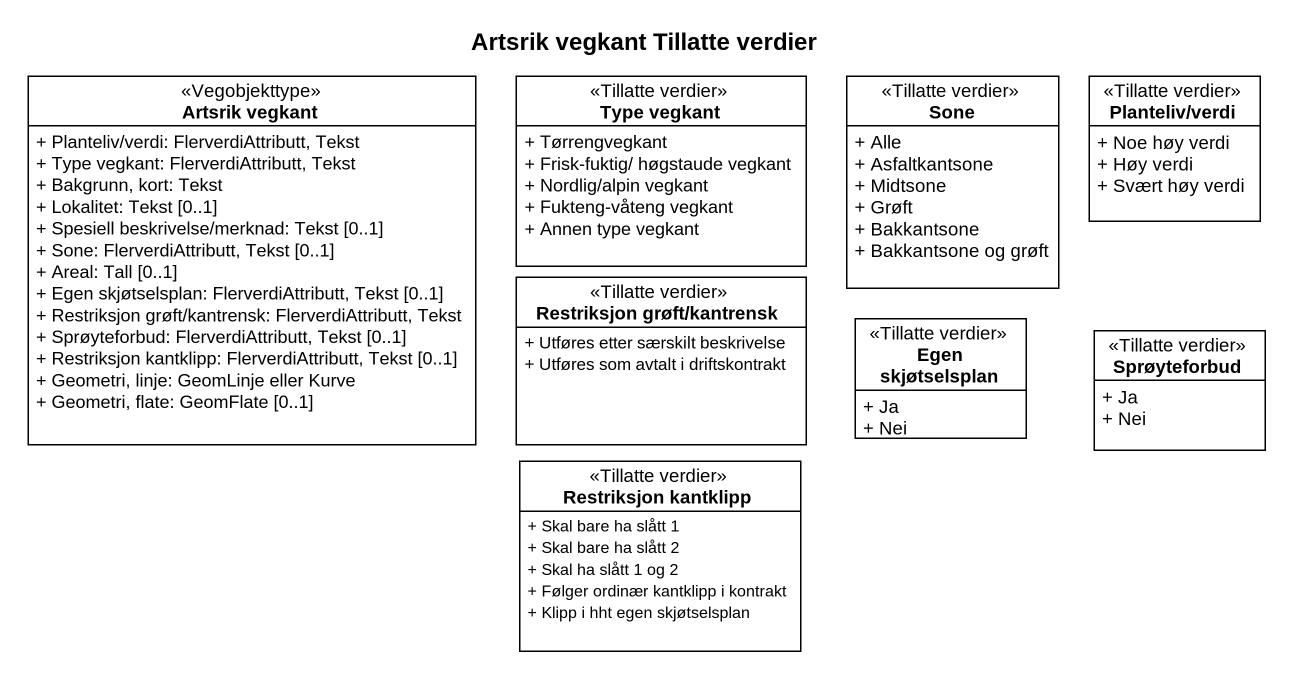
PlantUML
@startuml
title Artsrik vegkant Tillatte verdier
hide circle
hide empty members
skinparam classAttributeIconSize 0
class "Artsrik vegkant" as Artsrik_vegkant <<Vegobjekttype>> {
  + Planteliv/verdi: FlerverdiAttributt, Tekst
  + Type vegkant: FlerverdiAttributt, Tekst
  + Bakgrunn, kort: Tekst
  + Lokalitet: Tekst [0..1]
  + Spesiell beskrivelse/merknad: Tekst [0..1]
  + Sone: FlerverdiAttributt, Tekst [0..1]
  + Areal: Tall [0..1]
  + Egen skjøtselsplan: FlerverdiAttributt, Tekst [0..1]
  + Restriksjon grøft/kantrensk: FlerverdiAttributt, Tekst
  + Sprøyteforbud: FlerverdiAttributt, Tekst [0..1]
  + Restriksjon kantklipp: FlerverdiAttributt, Tekst [0..1]
  + Geometri, linje: GeomLinje eller Kurve
  + Geometri, flate: GeomFlate [0..1]
}
class "Type vegkant" as Type_vegkant <<Tillatte verdier>> {
  + Tørrengvegkant
  + Frisk-fuktig/ høgstaude vegkant
  + Nordlig/alpin vegkant
  + Fukteng-våteng vegkant
  + Annen type vegkant
}
class Sone <<Tillatte verdier>> {
  + Alle
  + Asfaltkantsone
  + Midtsone
  + Grøft
  + Bakkantsone
  + Bakkantsone og grøft
}
class "Planteliv/verdi" as Planteliv_verdi <<Tillatte verdier>> {
  + Noe høy verdi
  + Høy verdi
  + Svært høy verdi
}
class "Restriksjon grøft/kantrensk" as Restriksjon_grøft_kantrensk <<Tillatte verdier>> {
  + Utføres etter særskilt beskrivelse
  + Utføres som avtalt i driftskontrakt
}
class "Egen skjøtselsplan" as Egen_skjøtselsplan <<Tillatte verdier>> {
  + Ja
  + Nei
}
class Sprøyteforbud <<Tillatte verdier>> {
  + Ja
  + Nei
}
class "Restriksjon kantklipp" as Restriksjon_kantklipp <<Tillatte verdier>> {
  + Skal bare ha slått 1
  + Skal bare ha slått 2
  + Skal ha slått 1 og 2
  + Følger ordinær kantklipp i kontrakt
  + Klipp i hht egen skjøtselsplan
}
@enduml
